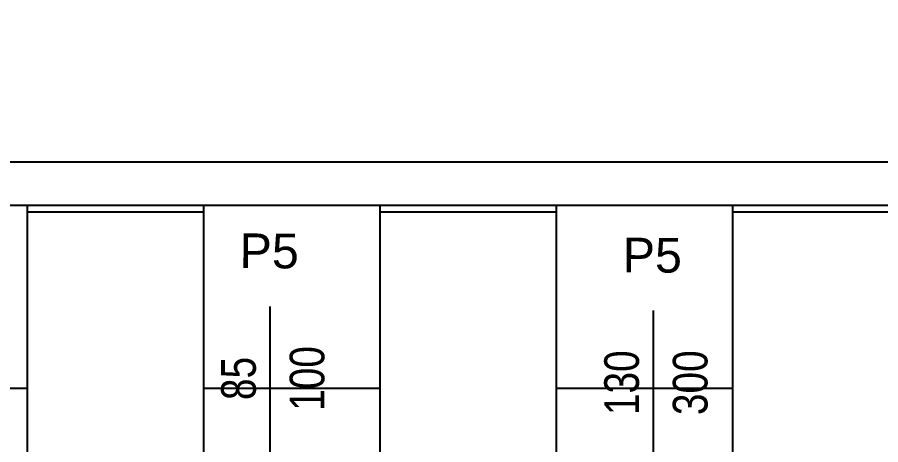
# Model space of a CAD drawing. Header units: inches. Extents: x 21 to 32698, y 13 to 3712.
# Drawn here: x 5286.8 to 5585.4, y 2604.3 to 2752.1 of the extents above; entities that cross this region are included whole.
import ezdxf
from ezdxf.enums import TextEntityAlignment as Align

# ---------------------------------------------------------------- set-up
doc = ezdxf.new("R2010")
doc.units = ezdxf.units.IN
doc.header["$MEASUREMENT"] = 0
for name, color, linetype, lineweight in [('Z_MİM_-KM-GLAZ', 8, 'Continuous', 25), ('Z_MİM_-KM-GLAZ-IDEN', 8, 'Continuous', 25), ('Z_MİM_-KM-PATTERN-00', 8, 'Continuous', 25), ('Z_MİM_-KM-PAVEMENT', 8, 'Continuous', 25), ('Z_MİM_-KM-STRS', 8, 'Continuous', 25)]:
    doc.layers.add(name, color=color, linetype=linetype, lineweight=lineweight)
doc.styles.add('STYLE1', font='arial.ttf', dxfattribs={"height": 1})

# ---------------------------------------------------------------- blocks, each defined once
blk = doc.blocks.new('TRETUVAR')
at = {"layer": 'Z_MİM_-KM-PATTERN-00'}
h = blk.add_hatch(dxfattribs=at)
h.set_pattern_fill('AR-B816', color=256, scale=0.3, angle=90)
h.set_pattern_definition([(90, (21322.77, 490.03), (-60.96, 4e-15), []), (180, (21322.77, 490.03), (-60.96, -60.96), [60.96, -60.96])])
h.paths.add_polyline_path([(22632.77, 2700.03), (19252.77, 2700.03), (19252.77, 2750.03), (19097.77, 2750.03), (19097.77, 2610.03), (22542.77, 2610.03), (22542.77, 2080.13), (22697.77, 2080.13), (22697.77, 1460.13), (22542.77, 1460.13), (22542.77, 980.03), (21222.77, 980.03), (21222.77, 590.03), (20152.77, 590.03), (20152.77, 980.03), (19012.77, 980.03), (19012.77, 1635.03), (18722.77, 1635.03), (18722.77, 2610.03), (18807.77, 2610.03), (18807.77, 2750.03), (18632.77, 2750.03), (18632.77, 1545.03), (18922.77, 1545.03), (18922.77, 890.03), (19882.77, 890.03), (19882.77, 665.02), (20022.75, 665.03), (20022.77, 490.03), (21322.77, 490.03), (21322.77, 890.03), (22632.77, 890.03), (22632.77, 1220.13), (22797.77, 1220.13), (22797.77, 2180.13), (22632.77, 2180.13)])
h.paths.add_polyline_path([(19082.77, 2750.03), (18822.77, 2750.03), (18822.77, 2610.03), (19082.77, 2610.03)], flags=16)
at = {"layer": 'Z_MİM_-KM-PAVEMENT'}
for points in [[(19097.77, 2765.03), (19267.77, 2765.03), (19267.77, 2715.03), (22647.77, 2715.03), (22647.77, 2195.13), (22812.77, 2195.13), (22812.77, 1195.13), (22647.77, 1195.13), (22647.77, 875.03), (21337.77, 875.03), (21337.77, 475.03), (19867.77, 475.03), (19867.77, 875.03), (18907.77, 875.03), (18907.77, 1530.03), (18617.77, 1530.03), (18617.77, 2765.03), (18807.77, 2765.03)], [(19097.77, 2750.03), (19252.77, 2750.03), (19252.77, 2700.03), (22632.77, 2700.03), (22632.77, 2180.13), (22797.77, 2180.13), (22797.77, 1210.13), (22632.77, 1210.13), (22632.77, 890.03), (21322.77, 890.03), (21322.77, 490.03), (20022.77, 490.03)]]:
    blk.add_lwpolyline(points, dxfattribs=at)
blk = doc.blocks.new('*U184')
at = {"layer": 'Z_MİM_-KM-GLAZ-IDEN', "ltscale": 1.5}
blk.add_line((27.5, -37.02), (27.5, 70.02), dxfattribs=at)
at = {"layer": 'Z_MİM_-KM-GLAZ-IDEN', "color": 7, "linetype": 'Continuous', "ltscale": 2, "style": 'STYLE1'}
blk.add_text('P5', height=12, rotation=359.6296, dxfattribs=at).set_placement((27.09, 83.2), align=Align.CENTER)
at = {"layer": 'Z_MİM_-KM-GLAZ-IDEN', "color": 7, "linetype": 'Continuous', "ltscale": 2, "style": 'STYLE1', "width": 0.8}
for s, p in [('100', (46.21, 45.09)), ('85', (22.5, 45.09))]:
    blk.add_text(s, height=12, rotation=90, dxfattribs=at).set_placement(p, align=Align.CENTER)
blk = doc.blocks.new('*U206')
at = {"layer": 'Z_MİM_-KM-GLAZ-IDEN', "ltscale": 1.5}
blk.add_line((50, -38.52), (50, 68.52), dxfattribs=at)
at = {"layer": 'Z_MİM_-KM-GLAZ-IDEN', "color": 7, "linetype": 'Continuous', "ltscale": 2, "style": 'STYLE1'}
blk.add_text('P5', height=12, rotation=359.6296, dxfattribs=at).set_placement((49.59, 81.7), align=Align.CENTER)
at = {"layer": 'Z_MİM_-KM-GLAZ-IDEN', "color": 7, "linetype": 'Continuous', "ltscale": 2, "style": 'STYLE1', "width": 0.8}
for s, p in [('130', (45, 43.59)), ('300', (68.71, 43.59))]:
    blk.add_text(s, height=12, rotation=90, dxfattribs=at).set_placement(p, align=Align.CENTER)

msp = doc.modelspace()

# ---------------------------------------------------------------- block references
at = {"layer": 'Z_MİM_-KM-STRS'}
msp.add_blockref('TRETUVAR', (-15696.01, -12.95), dxfattribs=at)

# ---------------------------------------------------------------- next in the draw order: block references
at = {"layer": 'Z_MİM_-KM-GLAZ', "ltscale": 1.5}
for name, p in [('*U184', (5346.76, 2582.08)), ('*U206', (5456.76, 2582.11))]:
    msp.add_blockref(name, p, dxfattribs=at)

doc.saveas('drawing.dxf')
